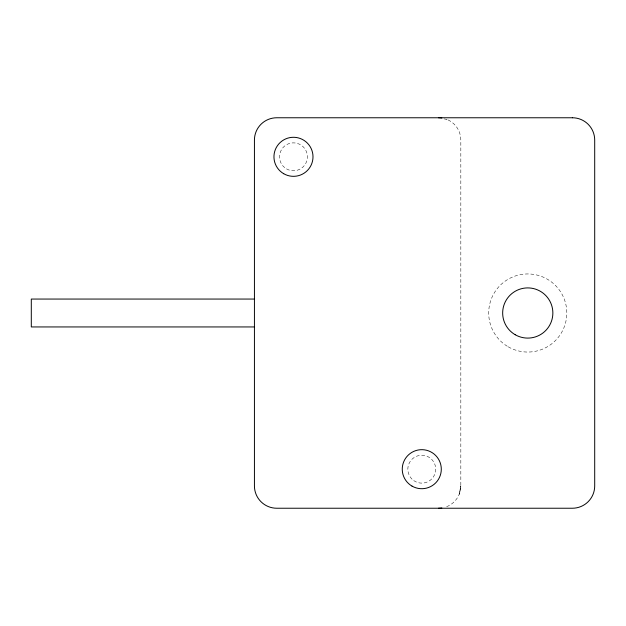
<?xml version="1.0" encoding="UTF-8"?>
<svg xmlns="http://www.w3.org/2000/svg" width="626" height="626" viewBox="0 0 626 626"><rect width="100%" height="100%" fill="white"/><g stroke="black" fill="none" stroke-linecap="round" stroke-linejoin="round"><path stroke-width="0.47" stroke-dasharray="3.13 2.35" d="M444.202 118.893L447.05 119.464L445.376 118.956M446.659 506.692A22.309 22.309 0 0 0 460.822 485.925L460.822 140.075A22.309 22.309 0 0 0 446.659 119.308M460.822 485.925L460.392 490.275L459.124 494.462L460.822 485.925M286.505 168.887A13.944 13.944 0 0 0 307.421 156.813A13.944 13.944 0 0 0 286.505 144.731A13.944 13.944 0 0 0 286.505 168.887M413.747 480.588A13.944 13.944 0 0 0 435.665 470.447A13.944 13.944 0 0 0 415.914 456.534A13.944 13.944 0 0 0 413.747 480.588M508.234 346.82A39.047 39.047 0 0 0 566.812 313A39.047 39.047 0 0 0 508.234 279.18A39.047 39.047 0 0 0 508.234 346.82"/><path stroke-width="0.94" d="M254.43 299.056L31.3 299.056L31.3 326.944L254.43 326.944M441.839 507.991A22.309 22.309 0 0 1 438.513 508.234M438.513 117.766A22.309 22.309 0 0 1 441.839 118.009M572.383 117.766L276.739 117.766A22.309 22.309 0 0 0 254.43 140.075L254.43 485.925A22.309 22.309 0 0 0 276.739 508.234L572.383 508.234A22.309 22.309 0 0 0 594.7 485.925L594.7 140.075A22.309 22.309 0 0 0 572.383 117.766M412.01 486.097A19.523 19.523 0 0 0 441.299 469.187A19.523 19.523 0 0 0 412.01 452.285A19.523 19.523 0 0 0 412.01 486.097M283.711 173.715A19.523 19.523 0 0 0 313 156.813A19.523 19.523 0 0 0 283.711 139.903A19.523 19.523 0 0 0 283.711 173.715M515.214 334.738A25.103 25.103 0 0 0 552.86 313A25.103 25.103 0 0 0 515.214 291.262A25.103 25.103 0 0 0 515.214 334.738"/></g></svg>
